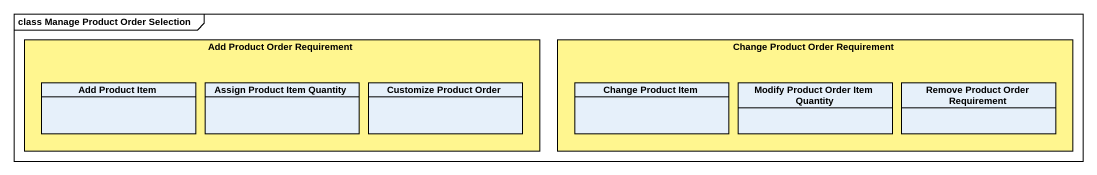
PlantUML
@startuml
mainframe class Manage Product Order Selection
hide circle
hide empty members
rectangle "Add Product Order Requirement" as Add_Product_Order #FFF68F {
  class "Add Product Item" as Add_Product_Item
  class "Assign Product Item Quantity" as Assign_Product_Item_Quantity
  class "Customize Product Order" as Customize_Product_Order
}
rectangle "Change Product Order Requirement" as Change_Product_Order #FFF68F {
  class "Change Product Item" as Change_Product_Item
  class "Modify Product Order Item Quantity" as Modify_Product_Order_Item
  class "Remove Product Order Requirement" as Remove_Product_Order
}
@enduml
